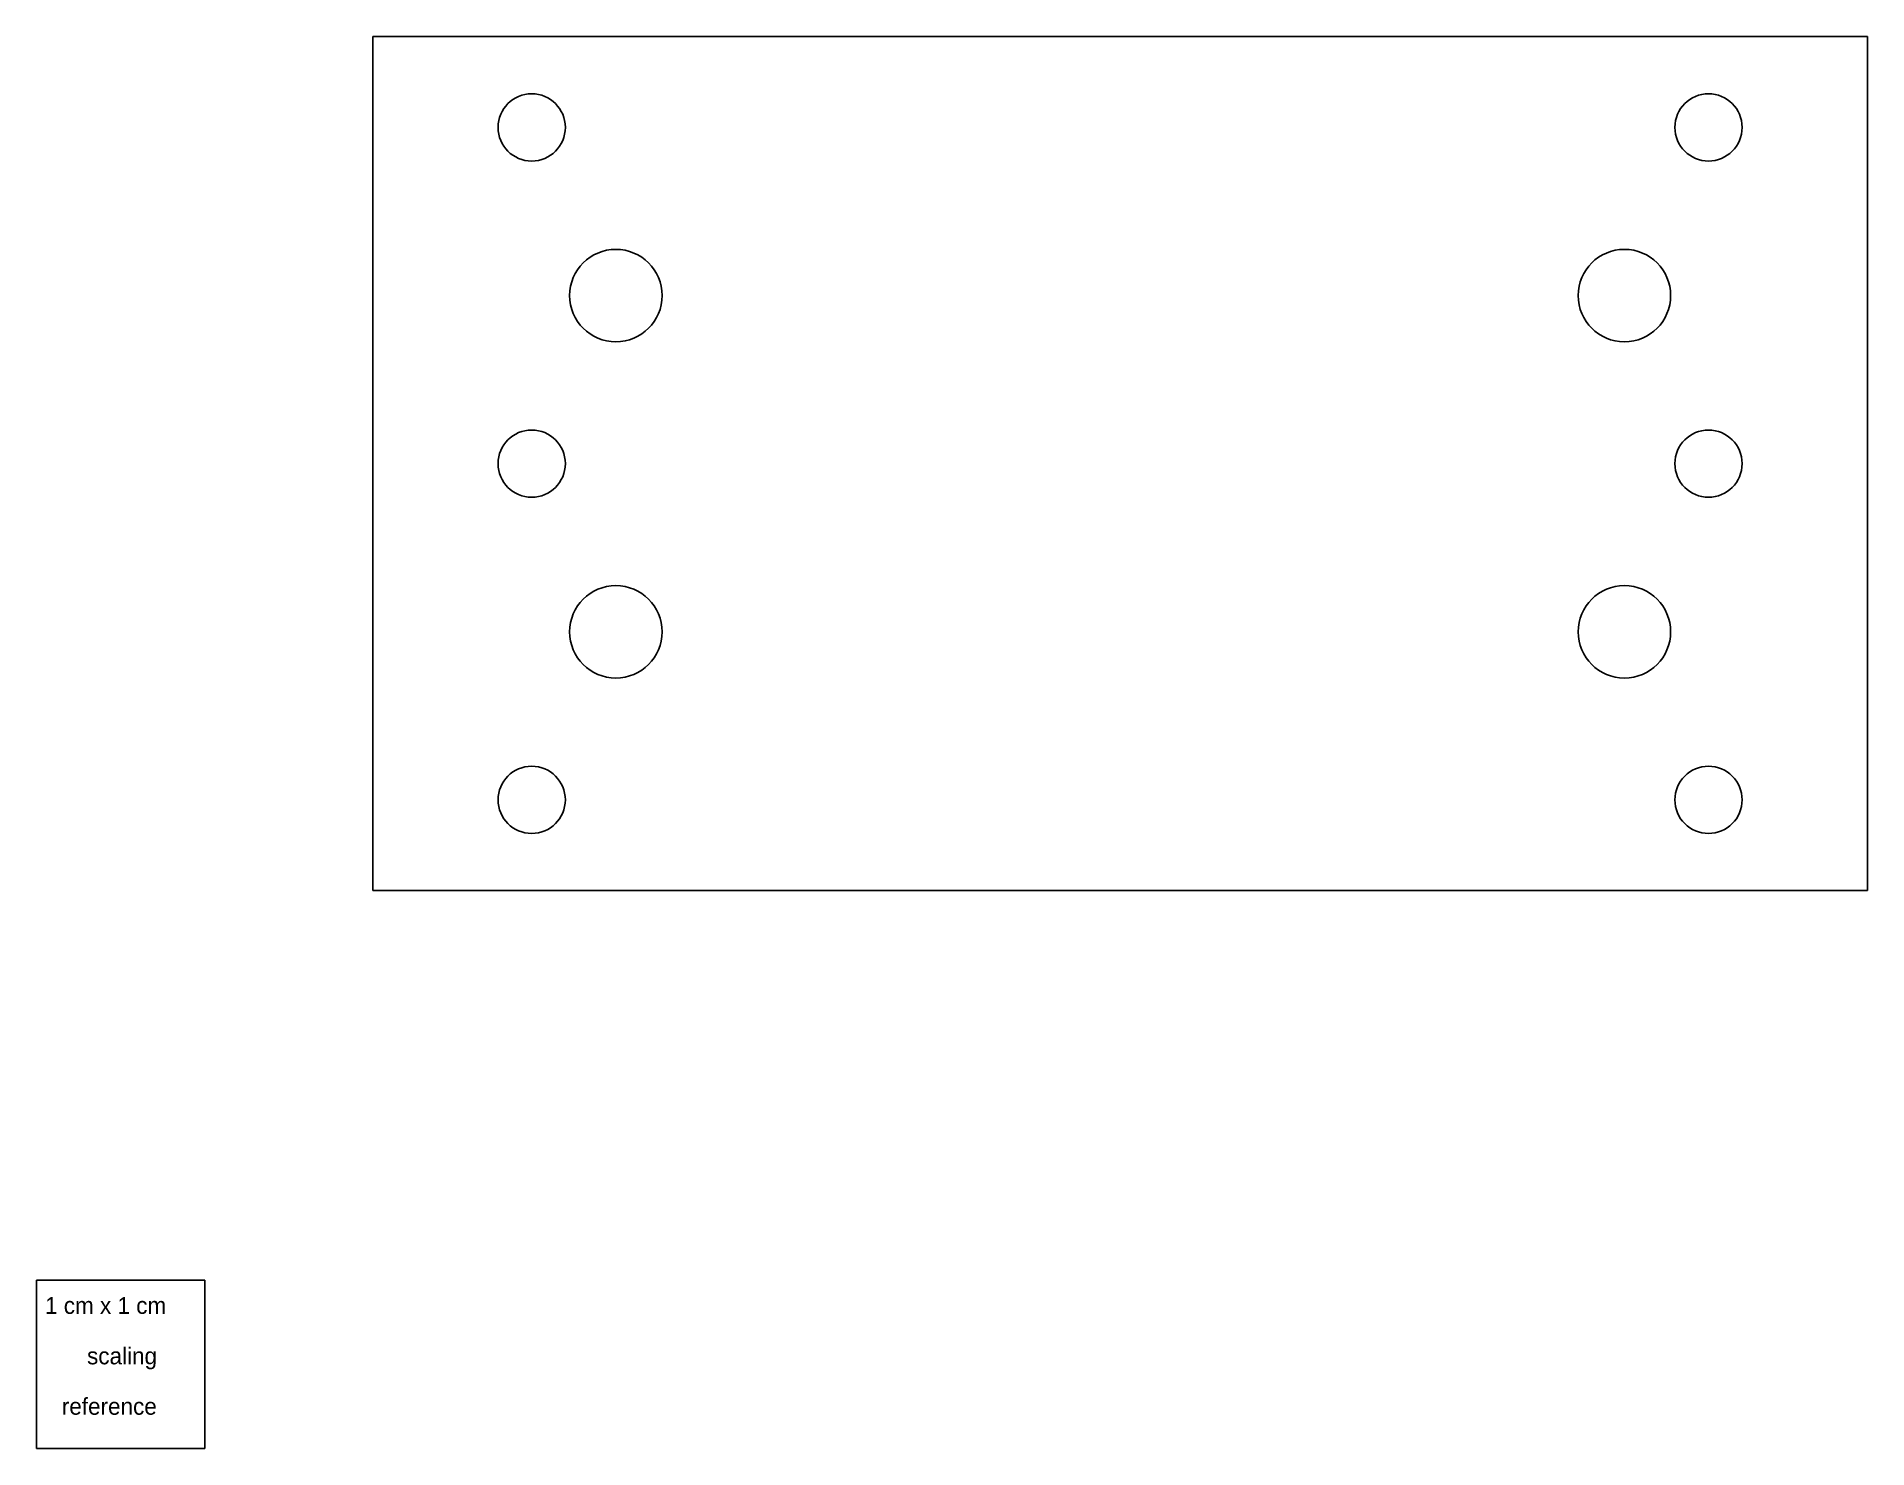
# Model space of a CAD drawing. Header units: millimetres. Extents: x 0 to 109, y -13 to 71.
import ezdxf

# ---------------------------------------------------------------- set-up
doc = ezdxf.new("R2010")
doc.units = ezdxf.units.MM
doc.layers.get('0').update_dxf_attribs({"linetype": 'CONTINUOUS'})

msp = doc.modelspace()

# ---------------------------------------------------------------- linework, layer by layer
for p, q in [((20, 70.8, 9), (20, 20, 9)), ((108.9, 70.8, 9), (20, 70.8, 9)), ((108.9, 20, 9), (108.9, 70.8, 9)), ((20, 20, 9), (108.9, 20, 9)), ((0, -3.175), (0, -13.175)), ((0, -3.175), (10, -3.175)), ((10, -13.175), (10, -3.175)), ((0, -13.175), (10, -13.175))]:
    msp.add_line(p, q)
for centre, radius in [((29.45, 65.4), 2), ((99.45, 65.4), 2), ((34.455, 55.395), 2.75), ((94.445, 55.395), 2.75), ((29.45, 45.4), 2), ((99.45, 45.4), 2), ((34.455, 35.395), 2.75), ((94.445, 35.395), 2.75), ((29.45, 25.4), 2), ((99.45, 25.4), 2)]:
    msp.add_circle(centre, radius)

# ---------------------------------------------------------------- texts
for s, p in [('1 cm x 1 cm', (0.5, -5.175)), ('scaling', (3, -8.175)), ('reference', (1.5, -11.175))]:
    msp.add_text(s, height=1).set_placement(p)

doc.saveas('drawing.dxf')
